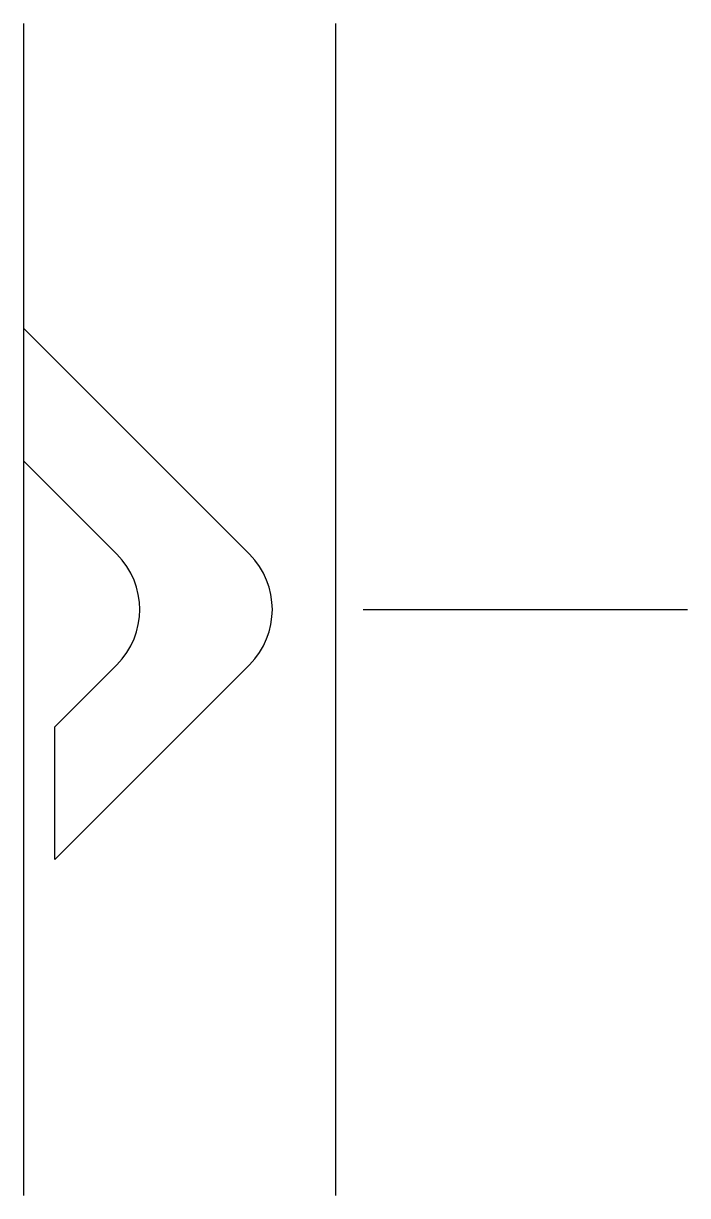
# Model space of a CAD drawing. Header units: millimetres. Extents: x -20 to 22.5, y -37.5 to 37.5.
import ezdxf

# ---------------------------------------------------------------- set-up
doc = ezdxf.new("R2010")
doc.units = ezdxf.units.MM
doc.layers.get('0').update_dxf_attribs({"linetype": 'CONTINUOUS'})

msp = doc.modelspace()

# ---------------------------------------------------------------- linework, layer by layer
for p, q in [((-20, 37.5), (-20, -37.5)), ((0, -37.5), (0, 37.5)), ((-20, 18), (-5.536, 3.536)), ((-14.021, 3.536), (-20, 9.515)), ((1.75, 0), (22.5, 0)), ((-5.536, -3.536), (-18, -16)), ((-18, -7.515), (-14.021, -3.536)), ((-18, -16), (-18, -7.515))]:
    msp.add_line(p, q)
for centre in [(-17.556, 0), (-9.071, 0)]:
    msp.add_arc(centre, 5, -45, 45)

doc.saveas('drawing.dxf')
